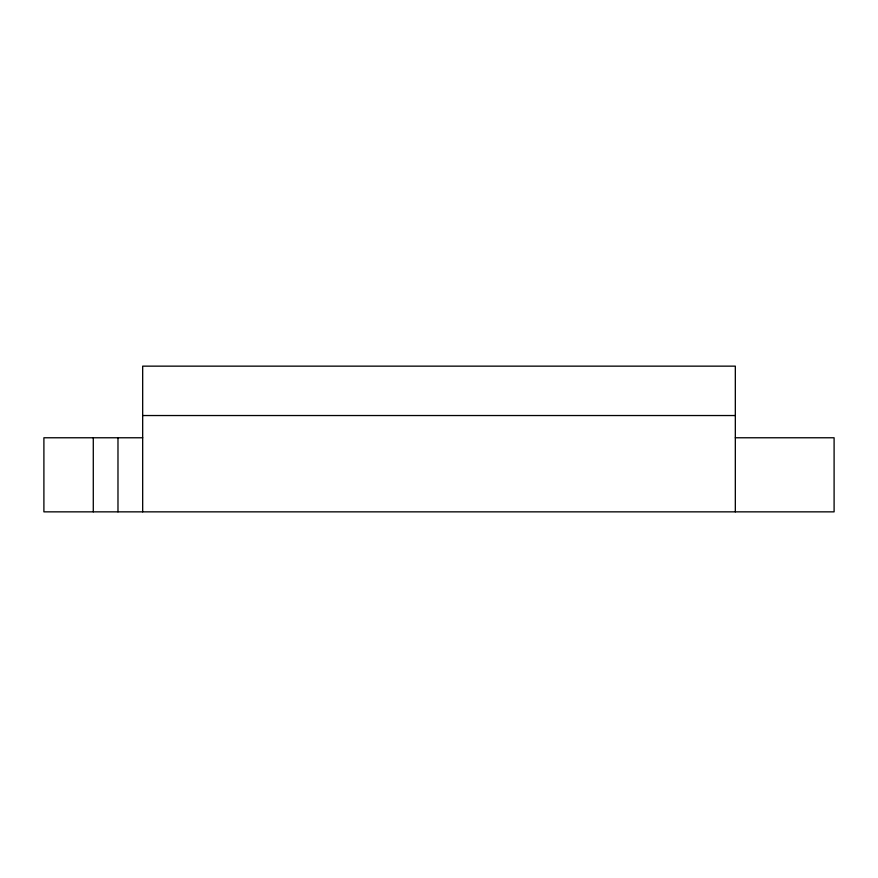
<?xml version="1.0" encoding="UTF-8"?>
<svg xmlns="http://www.w3.org/2000/svg" width="878" height="878" viewBox="0 0 878 878"><rect width="100%" height="100%" fill="white"/><g stroke="black" fill="none" stroke-linecap="round" stroke-linejoin="round"><path stroke-width="1.32" d="M142.675 415.535L735.325 415.535M142.675 437.771L43.9 437.771L43.9 511.852L834.1 511.852L834.1 437.771L735.325 437.771M735.325 511.852L735.325 366.148L142.675 366.148L142.675 511.852M117.981 437.771L117.981 511.852M93.287 437.771L93.287 511.852"/></g></svg>
